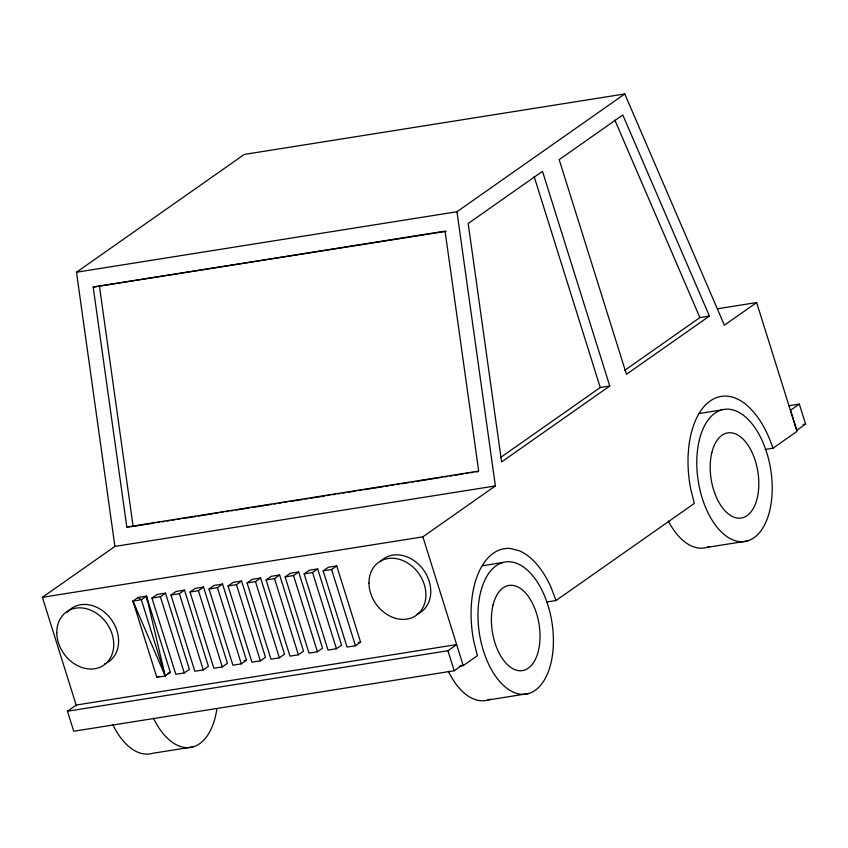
<?xml version="1.0" encoding="UTF-8"?>
<svg xmlns="http://www.w3.org/2000/svg" width="848" height="848" viewBox="0 0 848 848"><rect width="100%" height="100%" fill="white"/><g stroke="black" fill="none" stroke-linecap="round" stroke-linejoin="round"><path stroke-width="1.27" d="M76.437 705.907L42.4 597.31L114.915 546.419L76.49 272.219L244.298 154.431L624.775 93.948L724.383 325.197L756.639 302.556L797.003 431.356L772.963 448.232L765.15 449.472M76.49 272.219L456.966 211.735L624.775 93.948M132.935 601.094L138.054 597.49L146.471 596.155L170.353 672.369L165.233 675.973L156.816 677.308L132.935 601.094L141.351 599.748L146.471 596.155L165.233 675.973L132.935 601.094L136.316 609.564M151.951 598.063L157.081 594.469L165.498 593.134L189.38 669.348L184.26 672.941L175.843 674.287L151.951 598.063L160.367 596.727L165.498 593.134M170.978 595.042L176.098 591.448L184.514 590.102L208.407 666.327L203.276 669.92L194.86 671.256L170.978 595.042L179.394 593.706L184.514 590.102M190.005 592.021L195.125 588.417L203.541 587.081L227.423 663.295L222.303 666.899L213.887 668.235L190.005 592.021L198.421 590.674L203.541 587.081M209.021 588.989L214.152 585.396L222.568 584.06L246.45 660.274L241.33 663.867L232.914 665.214L209.021 588.989L217.448 587.653L222.568 584.06M228.048 585.968L233.179 582.375L241.595 581.039L265.477 657.253L260.357 660.846L251.93 662.182L228.048 585.968L236.465 584.632L241.595 581.039M247.075 582.947L252.195 579.354L260.612 578.007L284.504 654.232L279.374 657.825L270.957 659.161L247.075 582.947L255.492 581.611L260.612 578.007M67.469 711.218L76.278 705.038L456.754 644.554L447.945 650.734L67.469 711.218L73.744 731.241L454.221 670.757L463.029 664.578M266.102 579.926L271.222 576.322L279.639 574.986L303.52 651.2L298.401 654.804L289.984 656.14L266.102 579.926L274.519 578.58L279.639 574.986M285.119 576.894L290.249 573.301L298.666 571.965L322.547 648.179L317.428 651.773L309.011 653.108L285.119 576.894L293.535 575.559L298.666 571.965M304.146 573.873L309.266 570.28L317.682 568.934L341.574 645.158L336.444 648.752L328.028 650.087L304.146 573.873L312.562 572.538L317.682 568.934M323.173 570.852L328.293 567.248L336.709 565.913L360.591 642.127L355.471 645.731L347.055 647.066L323.173 570.852L331.589 569.506L336.709 565.913M500.744 457.369L600.257 387.515L609.776 386.01L542.497 171.338L468.191 223.501L501.603 461.927L609.776 386.01M624.488 370.512L699.907 317.576L709.426 316.06L622.803 114.978L559.182 159.625L626.46 374.297L709.426 316.06M42.4 597.31L422.876 536.837L495.391 485.936L456.966 211.735M799.325 404.093L790.516 410.273L796.791 430.296L805.6 424.117L799.325 404.093L788.863 405.757M459.33 666.252L463.241 665.627L477.403 655.695L473.809 641.48A81.535 44.743 81 0 1 510.136 548.455L519.135 550.691A81.535 44.743 81 0 1 551.02 587.282L556.023 600.511L546.896 601.953M556.023 600.511L694.353 503.415L690.749 489.211A81.535 44.743 81 0 1 699.801 412.255A81.535 44.743 81 0 1 745.01 403.68C758.875 415.064 767.376 431.462 772.963 448.232M156.816 677.308L159.276 676.407M167.893 673.27L170.353 672.369M93.185 287.059L445.073 231.122L478.696 471.096L126.808 527.032L93.185 287.059L446.154 231.334M717.546 308.778L756.639 302.556M698.816 413.559L721.659 409.923M134.419 526.216L153.965 523.11M156.573 522.697L159.18 522.283M161.788 521.87L164.385 521.456M166.992 521.043L169.6 520.63M172.208 520.216L174.815 519.792M177.423 519.379L180.03 518.965M182.638 518.552L195.665 516.485M198.273 516.072L212.615 513.793M215.222 513.379L217.83 512.955M220.427 512.542L223.035 512.128M225.642 511.715L228.25 511.302M230.857 510.888L233.465 510.475M236.073 510.061L249.1 507.984M251.708 507.57L271.265 504.465M273.862 504.051L276.469 503.638M279.077 503.224L281.684 502.811M284.292 502.398L286.9 501.984M289.507 501.56L302.535 499.493M305.142 499.08L307.75 498.666M310.357 498.253L324.699 495.974M327.296 495.561L329.904 495.147M332.511 494.734L335.119 494.31M337.727 493.896L340.334 493.483M342.942 493.07L345.549 492.656M348.157 492.243L355.969 491.003M358.577 490.589L361.184 490.176M363.792 489.752L383.338 486.646M385.946 486.233L388.554 485.819M391.161 485.406L393.769 484.992M396.376 484.579L398.984 484.166M401.592 483.752L409.404 482.501M412.011 482.088L414.619 481.675M417.227 481.261L441.988 477.329M444.596 476.915L447.203 476.502M449.811 476.088L452.419 475.664M455.026 475.251L462.838 474.011M465.446 473.597L468.054 473.184M470.661 472.771L473.269 472.357M475.876 471.944L478.484 471.53M802.982 424.53L805.6 424.117M114.915 546.419L495.391 485.936M482.554 565.722L502.853 562.5M706.744 547.437L747.353 540.971M244.044 660.656L246.45 660.274M358.195 642.508L360.591 642.127M193.015 746.887L152.407 753.342A66.875 36.697 81 0 1 112.826 724.637M487.95 700.003L528.558 693.547M126.808 527.032L133.115 526.428L99.481 286.444M138.054 597.49L141.351 599.748L165.233 675.973M614.853 120.119L699.907 317.576M534.176 176.638L600.257 387.515M422.876 536.837L463.241 665.627M447.945 650.734L454.221 670.757M331.589 569.506L355.471 645.731M312.562 572.538L336.444 648.752M293.535 575.559L317.428 651.773M274.519 578.58L298.401 654.804M255.492 581.611L279.374 657.825M236.465 584.632L260.357 660.846M217.448 587.653L241.33 663.867M198.421 590.674L222.303 666.899M179.394 593.706L203.276 669.92M160.367 596.727L184.26 672.941M146.471 596.155L147.499 601.327M490.239 699.208A66.875 36.697 81 0 1 448.369 671.298M709.034 546.631A66.875 36.697 81 0 1 668.362 521.096M216.802 709.394A66.875 36.697 81 0 1 190.27 747.47A66.875 36.697 81 0 1 153.446 718.182M67.321 612.214A32.51 26.256 54.9 0 1 111.3 619.496A32.51 26.256 54.9 0 1 104.675 663.899M380.349 561.62A32.51 26.256 54.9 0 1 423.926 570.524A32.51 26.256 54.9 0 1 416.845 614.281M493.048 605.048A43.121 23.659 81 0 0 519.368 670.726A43.121 23.659 81 0 0 534.706 608.292A43.121 23.659 81 0 0 493.048 605.048M711.854 452.482A43.121 23.659 81 0 0 738.173 518.149A43.121 23.659 81 0 0 753.501 455.715A43.121 23.659 81 0 0 711.854 452.482M480.562 592.392A66.875 36.697 81 0 0 521.393 694.258A66.875 36.697 81 0 0 545.169 597.427A66.875 36.697 81 0 0 480.562 592.392M699.367 439.826A66.875 36.697 81 0 0 740.187 541.681A66.875 36.697 81 0 0 763.974 444.85A66.875 36.697 81 0 0 699.367 439.826M56.795 632.746A32.51 26.256 54.9 0 0 99.82 667.312A32.51 26.256 54.9 0 0 99.195 615.256A32.51 26.256 54.9 0 0 56.795 632.746M368.965 583.117A32.51 26.256 54.9 0 0 411.98 617.694A32.51 26.256 54.9 0 0 411.354 565.637A32.51 26.256 54.9 0 0 368.965 583.117"/></g></svg>
